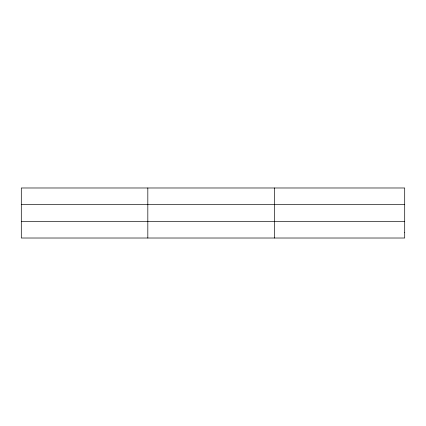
<?xml version="1.0" encoding="UTF-8"?>
<svg xmlns="http://www.w3.org/2000/svg" width="426" height="426" viewBox="0 0 426 426"><rect width="100%" height="100%" fill="white"/><g stroke="black" fill="none" stroke-linecap="round" stroke-linejoin="round"><path stroke-width="0.64" d="M147.822 187.983L147.822 238.017M274.344 187.983L274.344 238.017M21.3 204.496L404.7 204.496M21.3 221.504L404.7 221.504M404.7 232.516L404.7 238.017L21.3 238.017L21.3 187.983L404.7 187.983L404.7 232.516"/></g></svg>
